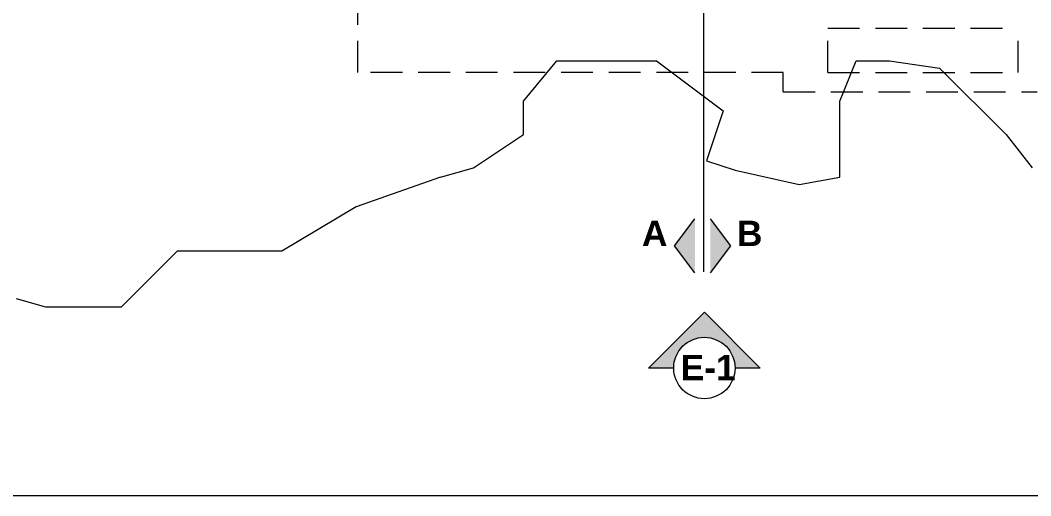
# Model space of a CAD drawing. Header units: metres. Extents: x 0 to 43.1, y 0 to 32.6.
# Drawn here: x 9.34 to 25.26, y 0 to 7.49 of the extents above; entities that cross this region are included whole.
import ezdxf

# ---------------------------------------------------------------- set-up
doc = ezdxf.new("R2010")
doc.units = ezdxf.units.M
doc.linetypes.add('DASHED', pattern=[0.75, 0.5, -0.25])
for name, color, linetype, lineweight in [('Ceco.NET 53', 254, 'Continuous', 9), ('names', 7, 'Continuous', 60), ('projection', 134, 'DASHED', 9), ('topography', 132, 'Continuous', 15)]:
    doc.layers.add(name, color=color, linetype=linetype, lineweight=lineweight)
doc.styles.add('AMBIENTE', font='ARIALBD.TTF', dxfattribs={"height": 0.2})

msp = doc.modelspace()

# ---------------------------------------------------------------- hatches: boundary and pattern name
at = {"layer": 'Ceco.NET 53', "ltscale": 0.3}
h = msp.add_hatch(color=256, dxfattribs=at)
h.paths.add_polyline_path([(20.211, 3.513), (20.531, 3.937), (20.211, 4.362)])
h.paths.add_polyline_path([(19.965, 4.362), (19.645, 3.937), (19.965, 3.513)])
msp.add_hatch(color=256, dxfattribs=at).paths.add_polyline_path([(20.597, 2.012), (20.992, 2.012), (20.114, 2.89), (19.236, 2.012), (19.63, 2.012, -1)])

# ---------------------------------------------------------------- linework, layer by layer
for p, q in [((20.101, 9.177), (20.101, 3.524)), ((19.645, 3.937), (19.965, 4.362)), ((20.531, 3.937), (20.211, 4.362)), ((19.965, 3.513), (19.645, 3.937)), ((20.211, 3.513), (20.531, 3.937)), ((19.236, 2.012), (20.114, 2.89)), ((20.114, 2.89), (20.992, 2.012)), ((19.63, 2.012), (19.236, 2.012)), ((20.992, 2.012), (20.597, 2.012))]:
    msp.add_line(p, q, dxfattribs=at)
msp.add_lwpolyline([(43.1, 0), (0, 0), (0, 32.6), (43.1, 32.6)], dxfattribs=at)
msp.add_circle((20.114, 2.012), 0.483, dxfattribs=at)
at = {"layer": 'projection'}
for p, q in [((14.658, 6.663), (14.658, 7.963)), ((22.058, 7.363), (25.058, 7.363)), ((22.058, 6.663), (22.058, 7.363)), ((25.058, 6.663), (25.058, 7.363)), ((21.358, 6.663), (14.658, 6.663)), ((21.358, 6.363), (21.358, 6.663)), ((22.058, 6.663), (25.058, 6.663)), ((21.358, 6.363), (25.358, 6.363))]:
    msp.add_line(p, q, dxfattribs=at)
at = {"layer": 'topography', "ltscale": 0.3}
for p, q in [((17.267, 6.211), (17.791, 6.847)), ((17.791, 6.847), (18.577, 6.847)), ((18.577, 6.847), (19.363, 6.847)), ((19.363, 6.847), (20.412, 6.062)), ((22.246, 6.211), (22.508, 6.847)), ((22.508, 6.847), (23.032, 6.847)), ((23.032, 6.847), (23.819, 6.735)), ((23.819, 6.735), (24.867, 5.688)), ((17.267, 5.688), (17.267, 6.211)), ((22.246, 5.688), (22.246, 6.211)), ((20.412, 6.062), (20.15, 5.276)), ((16.48, 5.164), (17.267, 5.688)), ((22.246, 5.015), (22.246, 5.688)), ((24.867, 5.688), (25.279, 5.164)), ((20.15, 5.276), (20.599, 5.127)), ((15.956, 5.015), (16.48, 5.164)), ((20.599, 5.127), (21.61, 4.902)), ((15.956, 5.015), (14.632, 4.549)), ((21.61, 4.902), (22.246, 5.015)), ((14.632, 4.549), (13.458, 3.852)), ((11.809, 3.852), (10.93, 2.972)), ((13.458, 3.852), (11.809, 3.852)), ((10.93, 2.972), (9.742, 2.972))]:
    msp.add_line(p, q, dxfattribs=at)
at = {"layer": 'topography'}
msp.add_line((9.742, 2.972), (9.28, 3.1), dxfattribs=at)

# ---------------------------------------------------------------- texts
at = {"layer": 'names', "ltscale": 0.3, "char_height": 0.4, "width": 0.4062, "attachment_point": 1, "style": 'AMBIENTE'}
for s, insert in [('A', (19.13, 4.331)), ('B', (20.626, 4.331)), ('E-1', (19.74, 2.219))]:
    msp.add_mtext(s, dxfattribs=dict(at, insert=insert))

doc.saveas('drawing.dxf')
